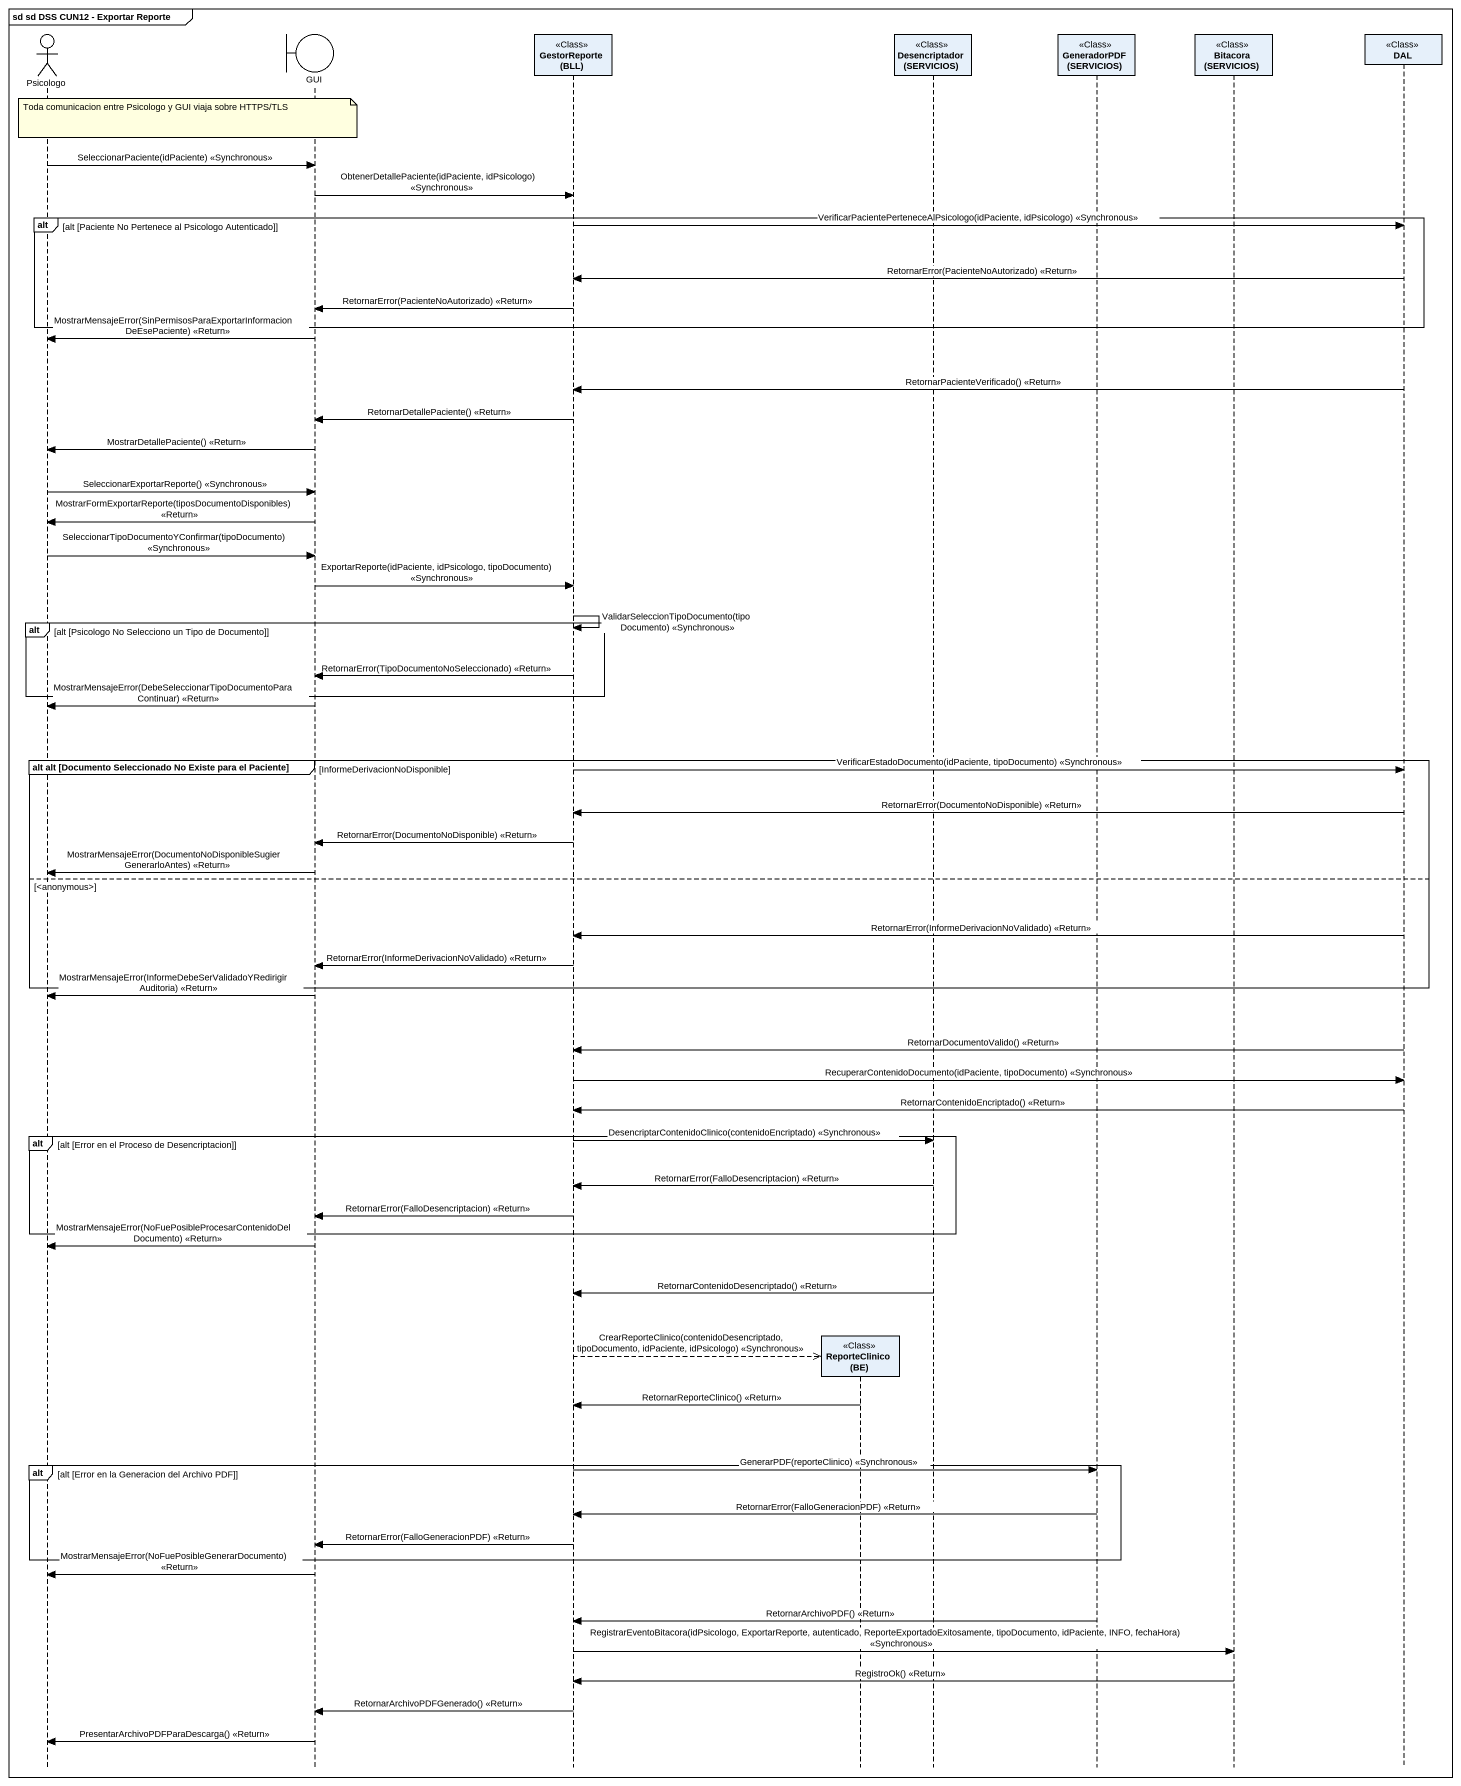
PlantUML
@startuml
mainframe sd sd DSS CUN12 - Exportar Reporte
hide footbox
actor Psicologo
boundary GUI
participant "GestorReporte (BLL)" as GestorReporte_BLL <<Class>>
participant "ReporteClinico (BE)" as ReporteClinico_BE <<Class>>
participant "Desencriptador (SERVICIOS)" as Desencriptador_SERVICIOS <<Class>>
participant "GeneradorPDF (SERVICIOS)" as GeneradorPDF_SERVICIOS <<Class>>
participant "Bitacora (SERVICIOS)" as Bitacora_SERVICIOS <<Class>>
participant DAL <<Class>>

note over GUI : Toda comunicacion entre Psicologo y GUI viaja sobre HTTPS/TLS
Psicologo -> GUI : SeleccionarPaciente(idPaciente) <<Synchronous>>
GUI -> GestorReporte_BLL : ObtenerDetallePaciente(idPaciente, idPsicologo) <<Synchronous>>
alt alt [Paciente No Pertenece al Psicologo Autenticado]
  GestorReporte_BLL -> DAL : VerificarPacientePerteneceAlPsicologo(idPaciente, idPsicologo) <<Synchronous>>
  DAL -> GestorReporte_BLL : RetornarError(PacienteNoAutorizado) <<Return>>
  GestorReporte_BLL -> GUI : RetornarError(PacienteNoAutorizado) <<Return>>
end
GUI -> Psicologo : MostrarMensajeError(SinPermisosParaExportarInformacionDeEsePaciente) <<Return>>
DAL -> GestorReporte_BLL : RetornarPacienteVerificado() <<Return>>
GestorReporte_BLL -> GUI : RetornarDetallePaciente() <<Return>>
GUI -> Psicologo : MostrarDetallePaciente() <<Return>>
Psicologo -> GUI : SeleccionarExportarReporte() <<Synchronous>>
GUI -> Psicologo : MostrarFormExportarReporte(tiposDocumentoDisponibles) <<Return>>
Psicologo -> GUI : SeleccionarTipoDocumentoYConfirmar(tipoDocumento) <<Synchronous>>
GUI -> GestorReporte_BLL : ExportarReporte(idPaciente, idPsicologo, tipoDocumento) <<Synchronous>>
GestorReporte_BLL -> GestorReporte_BLL : ValidarSeleccionTipoDocumento(tipoDocumento) <<Synchronous>>
alt alt [Psicologo No Selecciono un Tipo de Documento]
  GestorReporte_BLL -> GUI : RetornarError(TipoDocumentoNoSeleccionado) <<Return>>
end
GUI -> Psicologo : MostrarMensajeError(DebeSeleccionarTipoDocumentoParaContinuar) <<Return>>
group alt alt (Documento Seleccionado No Existe para el Paciente) [InformeDerivacionNoDisponible]
  GestorReporte_BLL -> DAL : VerificarEstadoDocumento(idPaciente, tipoDocumento) <<Synchronous>>
  DAL -> GestorReporte_BLL : RetornarError(DocumentoNoDisponible) <<Return>>
  GestorReporte_BLL -> GUI : RetornarError(DocumentoNoDisponible) <<Return>>
  GUI -> Psicologo : MostrarMensajeError(DocumentoNoDisponibleSugierGenerarloAntes) <<Return>>
else <anonymous>
  DAL -> GestorReporte_BLL : RetornarError(InformeDerivacionNoValidado) <<Return>>
  GestorReporte_BLL -> GUI : RetornarError(InformeDerivacionNoValidado) <<Return>>
end
GUI -> Psicologo : MostrarMensajeError(InformeDebeSerValidadoYRedirigirAuditoria) <<Return>>
DAL -> GestorReporte_BLL : RetornarDocumentoValido() <<Return>>
GestorReporte_BLL -> DAL : RecuperarContenidoDocumento(idPaciente, tipoDocumento) <<Synchronous>>
DAL -> GestorReporte_BLL : RetornarContenidoEncriptado() <<Return>>
alt alt [Error en el Proceso de Desencriptacion]
  GestorReporte_BLL -> Desencriptador_SERVICIOS : DesencriptarContenidoClinico(contenidoEncriptado) <<Synchronous>>
  Desencriptador_SERVICIOS -> GestorReporte_BLL : RetornarError(FalloDesencriptacion) <<Return>>
  GestorReporte_BLL -> GUI : RetornarError(FalloDesencriptacion) <<Return>>
end
GUI -> Psicologo : MostrarMensajeError(NoFuePosibleProcesarContenidoDelDocumento) <<Return>>
Desencriptador_SERVICIOS -> GestorReporte_BLL : RetornarContenidoDesencriptado() <<Return>>
GestorReporte_BLL -->> ReporteClinico_BE ** : CrearReporteClinico(contenidoDesencriptado, tipoDocumento, idPaciente, idPsicologo) <<Synchronous>>
ReporteClinico_BE -> GestorReporte_BLL : RetornarReporteClinico() <<Return>>
alt alt [Error en la Generacion del Archivo PDF]
  GestorReporte_BLL -> GeneradorPDF_SERVICIOS : GenerarPDF(reporteClinico) <<Synchronous>>
  GeneradorPDF_SERVICIOS -> GestorReporte_BLL : RetornarError(FalloGeneracionPDF) <<Return>>
  GestorReporte_BLL -> GUI : RetornarError(FalloGeneracionPDF) <<Return>>
end
GUI -> Psicologo : MostrarMensajeError(NoFuePosibleGenerarDocumento) <<Return>>
GeneradorPDF_SERVICIOS -> GestorReporte_BLL : RetornarArchivoPDF() <<Return>>
GestorReporte_BLL -> Bitacora_SERVICIOS : RegistrarEventoBitacora(idPsicologo, ExportarReporte, autenticado, ReporteExportadoExitosamente, tipoDocumento, idPaciente, INFO, fechaHora) <<Synchronous>>
Bitacora_SERVICIOS -> GestorReporte_BLL : RegistroOk() <<Return>>
GestorReporte_BLL -> GUI : RetornarArchivoPDFGenerado() <<Return>>
GUI -> Psicologo : PresentarArchivoPDFParaDescarga() <<Return>>
@enduml
